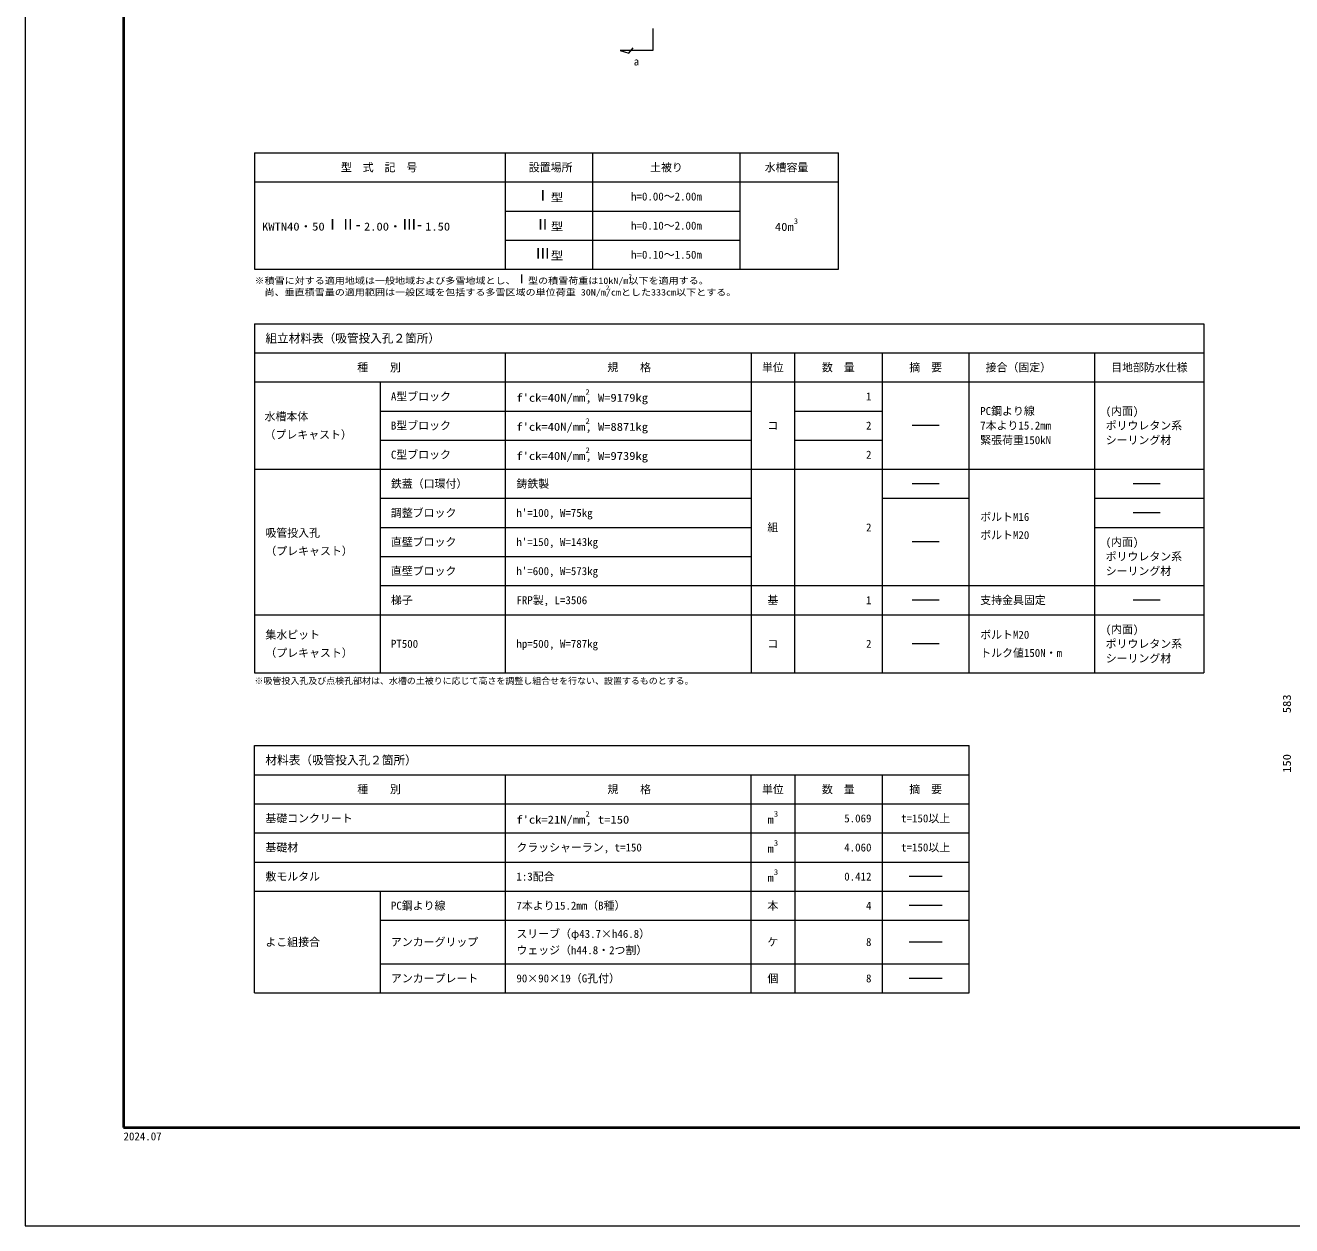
# Model space of a CAD drawing. Units: millimetres at full size; details may follow other scales. Extents: x 37600 to 71200, y 0 to 23760.
# Drawn here: x 37600 to 49204, y 0 to 11002 of the extents above; entities that cross this region are included whole.
import ezdxf
from ezdxf.enums import TextEntityAlignment as Align

# ---------------------------------------------------------------- set-up
doc = ezdxf.new("R2010")
doc.units = ezdxf.units.MM
doc.header["$LTSCALE"] = 80.0044
for name, color, linetype, lineweight in [('Defpoints_5', 5, 'Continuous', 13), ('図枠', 1, 'Continuous', 40), ('寸法', 6, 'Continuous', 13), ('文字', 2, 'Continuous', 13)]:
    doc.layers.add(name, color=color, linetype=linetype, lineweight=lineweight)
doc.styles.add('ＭＳ ゴシック', font='')
doc.styles.add('ＭＳ Ｐゴシック', font='')
doc.styles.get('ＭＳ ゴシック').set_extended_font_data('MS Gothic')
doc.styles.get('ＭＳ Ｐゴシック').set_extended_font_data('MS PGothic')

msp = doc.modelspace()

# ---------------------------------------------------------------- linework, layer by layer
at = {"layer": 'Defpoints_5'}
msp.add_lwpolyline([(37600, 0), (71200, 0), (71200, 23760), (37600, 23760)], close=True, dxfattribs=at)
at = {"layer": '図枠'}
msp.add_lwpolyline([(38500, 900), (70300, 900), (70300, 22860), (38500, 22860)], close=True, dxfattribs=at)
at = {"layer": '寸法'}
msp.add_lwpolyline([(43350, 10972.5), (43350, 10772.5), (43050, 10772.5), (43130, 10747.5), (43170, 10797.5)], dxfattribs=at)
at = {"layer": '文字', "color": 3}
for p, q in [((39700, 9833.33), (39700, 8766.67)), ((39700, 9833.33), (45050, 9833.33)), ((42000, 8766.67), (42000, 9833.33)), ((42800, 8766.67), (42800, 9833.33)), ((44150, 8766.67), (44150, 9833.33)), ((45050, 8766.67), (45050, 9833.33)), ((39700, 9566.67), (45050, 9566.67)), ((39700, 8766.67), (45050, 8766.67)), ((39700, 8267), (48400, 8267)), ((39700, 8267), (39700, 5066.67)), ((48400, 8267), (48400, 5066.67)), ((39700, 8000.33), (48400, 8000.33)), ((42000, 5066.67), (42000, 8000.33)), ((44250, 8000.33), (44250, 5066.67)), ((44650, 5066.67), (44650, 8000.33)), ((45450, 8000.33), (45450, 5066.67)), ((46250, 5066.67), (46250, 8000.33)), ((47400, 5066.67), (47400, 8000.33)), ((39700, 7733.67), (48400, 7733.67)), ((40850, 7733.67), (40850, 5066.67)), ((39700, 6933.67), (48400, 6933.67)), ((39700, 5600), (48400, 5600)), ((39700, 5066.67), (48400, 5066.67)), ((39700, 2133), (39700, 4400)), ((39700, 4400), (46250, 4400)), ((46250, 2133), (46250, 4400)), ((39700, 4133.33), (46250, 4133.33)), ((42000, 2133), (42000, 4133.33)), ((44250, 2133), (44250, 4133.33)), ((44650, 4133.33), (44650, 2133)), ((45450, 4133.33), (45450, 2133)), ((39700, 3866.67), (46250, 3866.67)), ((39700, 3600), (46250, 3600)), ((39700, 3333.33), (46250, 3333.33)), ((39700, 3066.67), (46250, 3066.67)), ((40850, 3066.67), (40850, 2133)), ((39700, 2133), (46250, 2133))]:
    msp.add_line(p, q, dxfattribs=at)
at = {"layer": '文字', "color": 4}
for p, q in [((42000, 9300), (42800, 9300)), ((42800, 9300), (44150, 9300)), ((42000, 9033.33), (42800, 9033.33)), ((42800, 9033.33), (44150, 9033.33)), ((40850, 7467), (44250, 7467)), ((44650, 7467), (45450, 7467)), ((40850, 7200.33), (44250, 7200.33)), ((44650, 7200.33), (45450, 7200.33)), ((40850, 6667), (44250, 6667)), ((45450, 6667), (46250, 6667)), ((47400, 6667), (48400, 6667)), ((40850, 6400), (44250, 6400)), ((47400, 6400), (48400, 6400)), ((40850, 6133.33), (44250, 6133.33)), ((40850, 5866.67), (48400, 5866.67)), ((40850, 2800), (46250, 2800)), ((40850, 2400), (46250, 2400))]:
    msp.add_line(p, q, dxfattribs=at)
at = {"layer": '文字'}
for p, q in [((45975, 7333.67), (45725, 7333.67)), ((45975, 6800.33), (45725, 6800.33)), ((48000, 6800.33), (47750, 6800.33)), ((48000, 6533.67), (47750, 6533.67)), ((45975, 6266.67), (45725, 6266.67)), ((45975, 5733.33), (45725, 5733.33)), ((48000, 5733.33), (47750, 5733.33)), ((45975, 5333.33), (45725, 5333.33)), ((46000, 3200), (45700, 3200)), ((46000, 2933.33), (45700, 2933.33)), ((46000, 2600), (45700, 2600)), ((46000, 2266.67), (45700, 2266.67))]:
    msp.add_line(p, q, dxfattribs=at)

# ---------------------------------------------------------------- texts
at = {"layer": '寸法', "color": 3, "style": 'ＭＳ ゴシック'}
msp.add_text('a', height=73.31, dxfattribs=at).set_placement((43200, 10612.5), align=Align.BOTTOM_CENTER)
at = {"layer": '寸法', "style": 'ＭＳ ゴシック', "width": 1.15}
for s, p in [('583', (49160, 4783.5)), ('150', (49160, 4237))]:
    msp.add_text(s, height=73.31, rotation=90, dxfattribs=at).set_placement(p, align=Align.MIDDLE_CENTER)
at = {"layer": '文字', "style": 'ＭＳ ゴシック'}
for s, p in [('水槽容量', (44575, 9700)), ('型\u3000式\u3000記\u3000号', (40841.67, 9700)), ('設置場所', (42413.86, 9700)), ('土被り', (43475, 9700)), ('h=0.00～2.00m', (43475, 9433.33)), ('h=0.10～2.00m', (43475, 9166.67)), ('h=0.10～1.50m', (43475, 8900)), ('種\u3000\u3000別', (40841.67, 7867)), ('規\u3000\u3000格', (43133.33, 7867)), ('単位', (44450, 7867)), ('数\u3000量', (45050, 7867)), ('摘\u3000要', (45850, 7867)), ('接合（固定）', (46700, 7867)), ('目地部防水仕様', (47900, 7867)), ('コ', (44450, 7333.67)), ('組', (44450, 6400)), ('基', (44450, 5733.33)), ('コ', (44450, 5333.33)), ('種\u3000\u3000別', (40841.67, 4000)), ('規\u3000\u3000格', (43133.33, 4000)), ('単位', (44450, 4000)), ('数\u3000量', (45050, 4000)), ('摘\u3000要', (45850, 4000)), ('t=150以上', (45850, 3733.33)), ('t=150以上', (45850, 3466.67)), ('本', (44450, 2933.33)), ('ケ', (44450, 2600)), ('個', (44450, 2266.67))]:
    msp.add_text(s, height=73.31, dxfattribs=at).set_placement(p, align=Align.MIDDLE_CENTER)
at = {"layer": '文字'}
for s, height, style, width, p in [('Ⅰ', 98.97, 'ＭＳ Ｐゴシック', 1.05, (42270.75, 9365.83)), ('型', 73.31, 'ＭＳ ゴシック', 1.15, (42414.25, 9365.83)), ('KWTN40・50', 73.31, 'ＭＳ ゴシック', 1.15, (39769.21, 9099.17)), ('ⅠⅡ-', 98.97, 'ＭＳ Ｐゴシック', 1.05, (40344.21, 9099.17)), ('2.00・', 73.31, 'ＭＳ ゴシック', 1.15, (40702.96, 9099.17)), ('Ⅲ-', 98.97, 'ＭＳ Ｐゴシック', 1.05, (41047.96, 9099.17)), ('1.50', 73.31, 'ＭＳ ゴシック', 1.15, (41263.21, 9099.17)), ('Ⅱ', 98.97, 'ＭＳ Ｐゴシック', 1.05, (42270.75, 9099.17)), ('型', 73.31, 'ＭＳ ゴシック', 1.15, (42414.25, 9099.17)), ('40m', 73.31, 'ＭＳ ゴシック', 1.15, (44468.62, 9096.67)), ('3', 51.32, 'ＭＳ ゴシック', 1.15, (44641.12, 9166.67)), ('Ⅲ', 98.97, 'ＭＳ Ｐゴシック', 1.05, (42270.75, 8832.5)), ('型', 73.31, 'ＭＳ ゴシック', 1.15, (42414.25, 8832.5)), ('2', 51.32, 'ＭＳ ゴシック', 1.15, (42732.5, 7600.33)), ("f'ck=40N/mm", 73.31, 'ＭＳ ゴシック', 1.15, (42100, 7530.33)), (', W=9179kg', 73.31, 'ＭＳ ゴシック', 1.15, (42732.5, 7530.33)), ("f'ck=40N/mm", 73.31, 'ＭＳ ゴシック', 1.15, (42100, 7263.67)), ('2', 51.32, 'ＭＳ ゴシック', 1.15, (42732.5, 7333.67)), (', W=8871kg', 73.31, 'ＭＳ ゴシック', 1.15, (42732.5, 7263.67)), ("f'ck=40N/mm", 73.31, 'ＭＳ ゴシック', 1.15, (42100, 6997)), ('2', 51.32, 'ＭＳ ゴシック', 1.15, (42732.5, 7067)), (', W=9739kg', 73.31, 'ＭＳ ゴシック', 1.15, (42732.5, 6997)), ("f'ck=21N/mm", 73.31, 'ＭＳ ゴシック', 1.15, (42100, 3663.33)), ('2', 51.32, 'ＭＳ ゴシック', 1.15, (42732.5, 3733.33)), (', t=150', 73.31, 'ＭＳ ゴシック', 1.15, (42732.5, 3663.33)), ('m', 73.31, 'ＭＳ ゴシック', 1.15, (44401.12, 3663.33)), ('3', 51.32, 'ＭＳ ゴシック', 1.15, (44458.62, 3733.33)), ('3', 51.32, 'ＭＳ ゴシック', 1.15, (44458.62, 3466.67)), ('m', 73.31, 'ＭＳ ゴシック', 1.15, (44401.12, 3396.67)), ('3', 51.32, 'ＭＳ ゴシック', 1.15, (44458.62, 3200)), ('m', 73.31, 'ＭＳ ゴシック', 1.15, (44401.12, 3130))]:
    msp.add_text(s, height=height, dxfattribs=dict(at, style=style, width=width)).set_placement(p, align=Align.BOTTOM_LEFT)
at = {"layer": '文字', "color": 4}
for s, height, style, width, p in [('Ⅰ', 79.18, 'ＭＳ Ｐゴシック', 1.05, (42092, 8614.67)), ('2', 41.06, 'ＭＳ ゴシック', 1.15, (43126.8, 8670.67)), ('※積雪に対する適用地域は一般地域および多雪地域とし、', 58.65, 'ＭＳ ゴシック', 1.15, (39700, 8614.67)), ('\u3000尚、垂直積雪量の適用範囲は一般区域を包括する多雪区域の単位荷重 30N/m', 58.65, 'ＭＳ ゴシック', 1.15, (39700, 8508.27)), ('型の積雪荷重は10kN/m', 58.65, 'ＭＳ ゴシック', 1.15, (42206.8, 8614.67)), ('2', 41.06, 'ＭＳ ゴシック', 1.15, (42920, 8564.27)), ('/cmとした333cm以下とする。', 58.65, 'ＭＳ ゴシック', 1.15, (42920, 8508.27)), ('以下を適用する。', 58.65, 'ＭＳ ゴシック', 1.15, (43126.8, 8614.67))]:
    msp.add_text(s, height=height, dxfattribs=dict(at, style=style, width=width)).set_placement(p, align=Align.BOTTOM_LEFT)
at = {"layer": '文字', "style": 'ＭＳ ゴシック'}
for s, height, p in [('組立材料表（吸管投入孔２箇所）', 78.2, (39800, 8133.67)), ('A型ブロック', 73.31, (40950, 7600.33)), ('水槽本体', 73.31, (39792.17, 7417)), ('PC鋼より線', 73.31, (46350, 7467)), ('(内面)', 73.31, (47500, 7467)), ('B型ブロック', 73.31, (40950, 7333.67)), ('7本より15.2mm', 73.31, (46350, 7333.67)), ('ポリウレタン系', 73.31, (47500, 7333.67)), ('（プレキャスト）', 73.31, (39792.17, 7250.33)), ('緊張荷重150kN', 73.31, (46350, 7200.33)), ('シーリング材', 73.31, (47500, 7200.33)), ('C型ブロック', 73.31, (40950, 7067)), ('鉄蓋（口環付）', 73.31, (40950, 6800.33)), ('鋳鉄製', 73.31, (42100, 6800.33)), ('調整ブロック', 73.31, (40950, 6533.67)), ("h'=100, W=75kg", 73.31, (42100, 6533.67)), ('吸管投入孔', 73.31, (39800, 6350)), ('直壁ブロック', 73.31, (40950, 6266.67)), ("h'=150, W=143kg", 73.31, (42100, 6266.67)), ('(内面)', 73.31, (47500, 6266.67)), ('（プレキャスト）', 73.31, (39800, 6183.33)), ('ポリウレタン系', 73.31, (47500, 6133.33)), ('直壁ブロック', 73.31, (40950, 6000)), ("h'=600, W=573kg", 73.31, (42100, 6000)), ('シーリング材', 73.31, (47500, 6000)), ('梯子', 73.31, (40950, 5733.33)), ('FRP製, L=3506', 73.31, (42100, 5733.33)), ('支持金具固定', 73.31, (46350, 5733.33)), ('集水ピット', 73.31, (39800, 5416.67)), ('ボルトM20', 73.31, (46350, 5416.67)), ('(内面)', 73.31, (47500, 5466.67)), ('PT500', 73.31, (40950, 5333.33)), ('hp=500, W=787kg', 73.31, (42100, 5333.33)), ('ポリウレタン系', 73.31, (47500, 5333.33)), ('（プレキャスト）', 73.31, (39800, 5250)), ('トルク値150N・m', 73.31, (46350, 5250)), ('シーリング材', 73.31, (47500, 5200)), ('材料表（吸管投入孔２箇所）', 78.2, (39800, 4266.67)), ('基礎コンクリート', 73.31, (39800, 3733.33)), ('基礎材', 73.31, (39800, 3466.67)), ('クラッシャーラン, t=150', 73.31, (42100, 3466.67)), ('敷モルタル', 73.31, (39800, 3200)), ('1:3配合', 73.31, (42100, 3200)), ('PC鋼より線', 73.31, (40950, 2933.33)), ('7本より15.2mm（B種）', 73.31, (42100, 2933.33)), ('スリーブ（φ43.7×h46.8）', 73.31, (42100, 2675)), ('よこ組接合', 73.31, (39800, 2599.83)), ('アンカーグリップ', 73.31, (40950, 2600)), ('ウェッジ（h44.8・2つ割）', 73.31, (42100, 2525)), ('アンカープレート', 73.31, (40950, 2266.67)), ('90×90×19（G孔付）', 73.31, (42100, 2266.67))]:
    msp.add_text(s, height=height, dxfattribs=at).set_placement(p, align=Align.MIDDLE_LEFT)
for s, p in [('1', (45353.33, 7600.33)), ('2', (45353.33, 7333.67)), ('2', (45353.33, 7067)), ('2', (45353.33, 6400)), ('1', (45353.33, 5733.33)), ('2', (45353.33, 5333.33)), ('5.069', (45353.33, 3733.33)), ('4.060', (45353.33, 3466.67)), ('0.412', (45353.33, 3200)), ('4', (45353.33, 2933.33)), ('8', (45353.33, 2600)), ('8', (45353.33, 2266.67))]:
    msp.add_text(s, height=73.31, dxfattribs=at).set_placement(p, align=Align.MIDDLE_RIGHT)
for s, p in [('ボルトM16', (46350, 6533.33)), ('ボルトM20', (46350, 6366.67))]:
    msp.add_text(s, height=73.31, dxfattribs=at).set_placement(p, align=Align.TOP_LEFT)
at = {"layer": '文字', "color": 4, "style": 'ＭＳ ゴシック'}
msp.add_text('※吸管投入孔及び点検孔部材は、水槽の土被りに応じて高さを調整し組合せを行ない、設置するものとする。', height=58.65, dxfattribs=at).set_placement((39700, 4946.67), align=Align.BOTTOM_LEFT)
at = {"layer": '文字', "style": 'ＭＳ ゴシック'}
msp.add_text('2024.07', height=73.31, dxfattribs=at).set_placement((38500, 760), align=Align.BOTTOM_LEFT)

doc.saveas('drawing.dxf')
